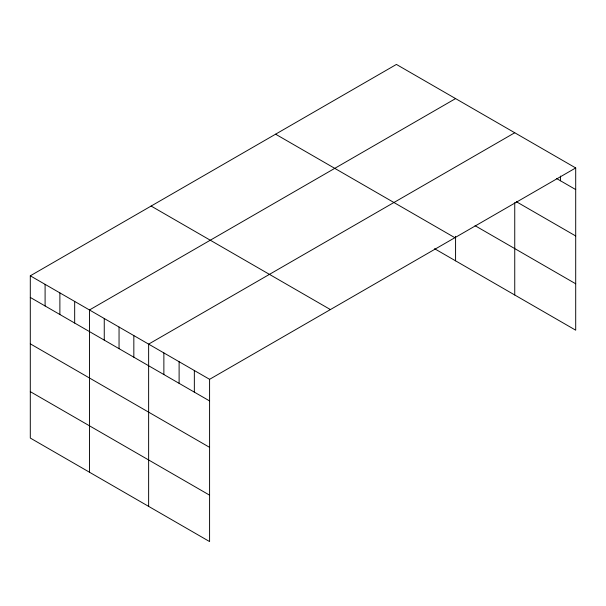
<?xml version="1.0" encoding="UTF-8"?>
<svg xmlns="http://www.w3.org/2000/svg" width="606" height="606" viewBox="0 0 606 606"><rect width="100%" height="100%" fill="white"/><g stroke="black" fill="none" stroke-linecap="round" stroke-linejoin="round"><path stroke-width="0.91" d="M575.7 167.945L209.585 379.318L209.585 541.567L30.3 438.055L30.3 275.813L396.415 64.433L575.7 167.945L575.7 330.187L434.555 248.702M455.576 98.596L89.468 309.969L89.468 472.21M514.744 132.752L148.629 344.125L148.629 506.374M556.452 178.452L575.7 189.564M516.35 201.707L575.7 235.969M475.043 225.667L575.7 283.782M275.594 134.191L454.886 237.703M151.114 206.055L330.406 309.568M30.3 275.813L209.585 379.318M30.3 297.432L209.585 400.937M30.3 343.837L209.585 447.349M30.3 391.65L209.585 495.155M560.459 176.066L560.459 180.77M514.744 202.654L514.744 294.993M455.576 236.272L455.576 260.838M194.344 370.524L194.344 392.143M179.111 361.721L179.111 383.34M163.87 352.927L163.87 374.546M133.835 335.588L133.835 357.207M119.049 327.051L119.049 348.67M104.255 318.506L104.255 340.125M74.674 301.432L74.674 323.051M59.88 292.887L59.88 314.506M45.094 284.35L45.094 305.969"/></g></svg>
